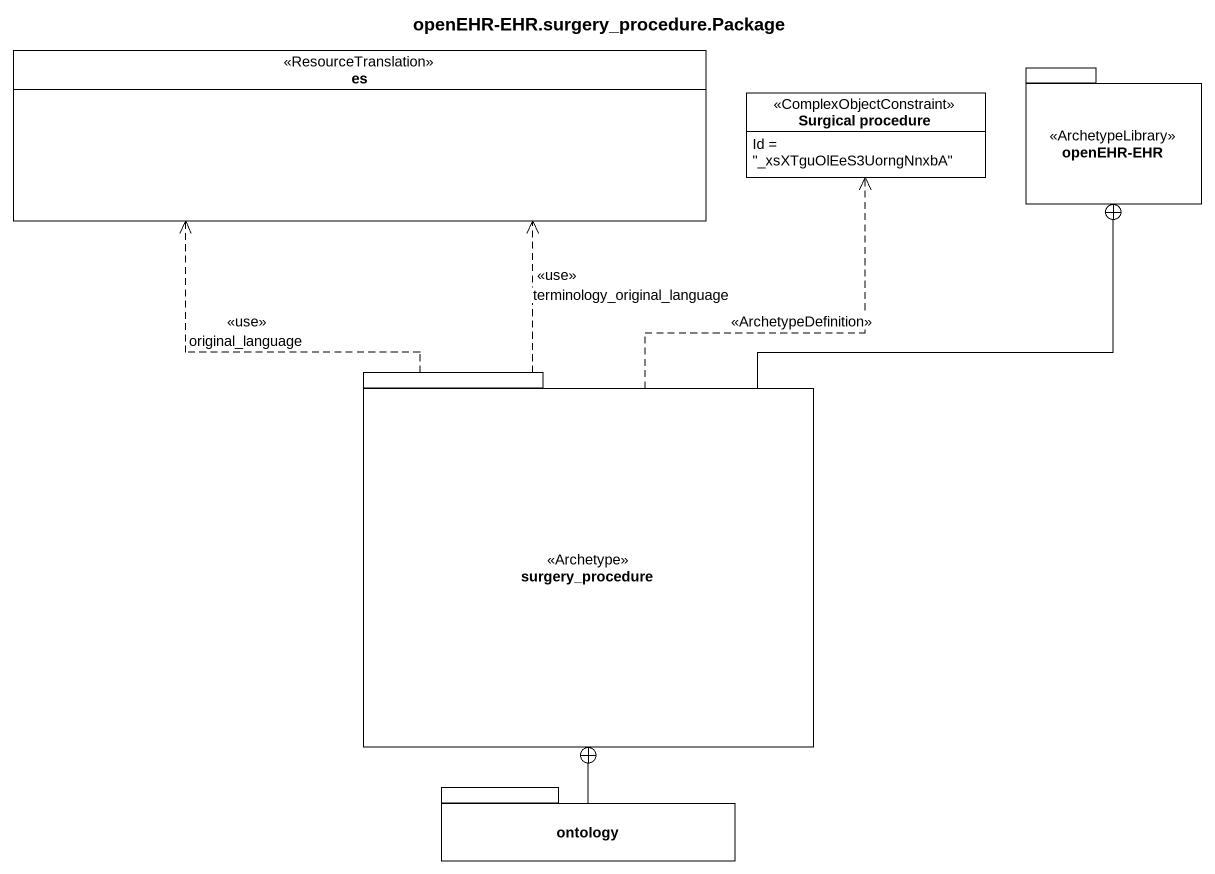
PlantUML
@startuml
title openEHR-EHR.surgery_procedure.Package
hide circle
hide empty members
enum es <<ResourceTranslation>>
class "Surgical procedure" as Surgical_procedure <<ComplexObjectConstraint>> {
  Id = "_xsXTguOlEeS3UorngNnxbA"
}
package "openEHR-EHR" as openEHR_EHR <<ArchetypeLibrary>> {
}
package surgery_procedure <<Archetype>> {
}
package ontology {
}
surgery_procedure .up.> es : <<use>>\noriginal_language
surgery_procedure .up.> es : <<use>>\nterminology_original_language
surgery_procedure .up.> Surgical_procedure : <<ArchetypeDefinition>>
surgery_procedure -up-+ openEHR_EHR
ontology -up-+ surgery_procedure
@enduml
